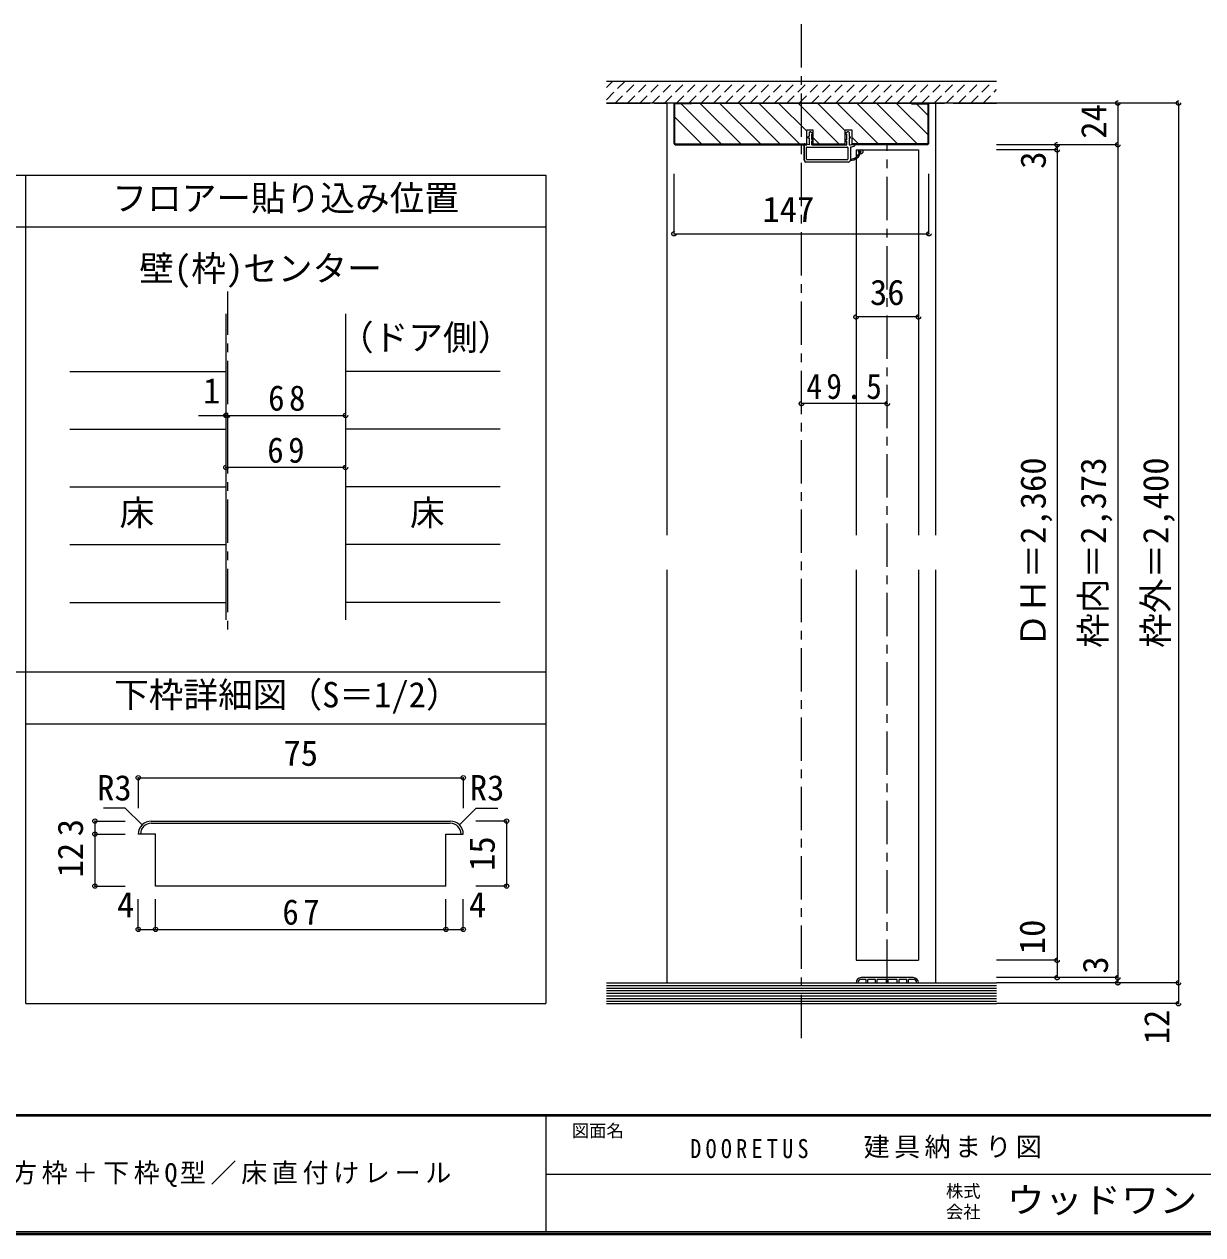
# Model space of a CAD drawing. Units: millimetres at full size, sheet at 1:5, with parts at other scales. Extents: x -973 to 977, y -718 to 696.
# Drawn here: x -299 to 381, y -701 to -2 of the extents above; entities that cross this region are included whole.
import ezdxf
from ezdxf.enums import TextEntityAlignment as Align

# ---------------------------------------------------------------- set-up
doc = ezdxf.new("R2010")
doc.units = ezdxf.units.MM
doc.header["$LTSCALE"] = 5
doc.header["$PDMODE"] = 32
doc.header["$PDSIZE"] = 2.5
doc.linetypes.add('CHAIN1', pattern=[8, 5, -1, 1, -1])
doc.linetypes.add('DASHED1', pattern=[1.8, 1.2, -0.6])
for name, color, linetype in [('0-0_補助線', 7, 'Continuous'), ('0-1_通り芯', 4, 'CHAIN1'), ('0-3_仕上げ', 7, 'Continuous'), ('0-4_枠', 3, 'Continuous'), ('0-6_扉', 6, 'Continuous'), ('0-7_金物', 7, 'Continuous'), ('0-A_文字', 3, 'Continuous'), ('0-B_寸法', 4, 'DASHED1'), ('0-C_ハッチ', 4, 'DASHED1'), ('1-4_枠', 3, 'Continuous'), ('1-B_寸法', 7, 'Continuous'), ('F-0_補助線', 7, 'Continuous'), ('F-1_枠', 6, 'Continuous'), ('F-A_文字', 7, 'Continuous')]:
    doc.layers.add(name, color=color, linetype=linetype)
doc.styles.add('ＭＳ ゴシック', font='')
doc.styles.get('ＭＳ ゴシック').set_extended_font_data('MS Gothic')

# ---------------------------------------------------------------- blocks, each defined once
blk = doc.blocks.new('2')
at = {"layer": '0-0_補助線'}
for p, q in [((-9.846, -9.622), (-9.846, 15.078)), ((-8.846, 16.078), (0.354, 16.078)), ((-8.846, 15.878), (0.637, 15.878)), ((-8.446, 14.378), (-8.446, -8.922)), ((-8.146, 14.678), (-1.546, 14.678)), ((-1.246, 14.378), (-1.246, -8.922)), ((0.154, 11.653), (2.154, 11.653)), ((0.154, 11.653), (0.154, -8.497)), ((2.154, 10.953), (2.154, 11.653)), ((3.154, 11.653), (2.512, 10.83)), ((3.154, 11.653), (6.154, 11.653)), ((4.154, 13.753), (4.154, 13.053)), ((5.154, 13.053), (4.512, 13.876)), ((7.154, 13.053), (5.154, 13.053)), ((6.154, 10.953), (6.154, 11.653)), ((7.558, 12.258), (6.516, 10.835)), ((-1.48, -10.622), (-8.846, -10.622)), ((-1.546, -9.222), (-8.146, -9.222)), ((-1.189, -10.85), (-0.732, -12.694)), ((0.354, -12.922), (-0.441, -12.922)), ((0.154, -8.497), (2.154, -8.497)), ((4.154, -9.897), (0.154, -9.897)), ((0.154, -9.897), (0.154, -10.622)), ((0.154, -10.622), (0.645, -12.548)), ((2.154, -7.797), (2.154, -8.497)), ((3.154, -8.497), (2.512, -7.674)), ((3.154, -8.497), (6.154, -8.497)), ((4.154, -10.597), (4.154, -9.897)), ((5.154, -9.897), (4.512, -10.72)), ((7.154, -9.897), (5.154, -9.897)), ((6.154, -7.797), (6.154, -8.497)), ((7.558, -9.101), (6.516, -7.679))]:
    blk.add_line(p, q, dxfattribs=at)
for points in [[(-9.646, 15.078), (-9.646, -9.622), (-9.846, -9.622)], [(4.154, 13.053), (0.154, 13.053), (0.649, 15.723)]]:
    blk.add_lwpolyline(points, dxfattribs=at)
for centre, radius, start, end in [((-8.846, 15.078), 1, 90, 180), ((-8.846, 15.078), 0.8, 90, 180), ((-8.146, 14.378), 0.3, 90, 180), ((-1.546, 14.378), 0.3, 0, 90), ((0.354, 15.778), 0.3, 349.49875, 90), ((2.354, 10.953), 0.2, 180, 322.03043), ((4.354, 13.753), 0.2, 37.96957, 180), ((6.354, 10.953), 0.2, 180, 323.78053), ((7.154, 12.553), 0.5, 323.78053, 90), ((-8.846, -9.622), 1, 180, 270), ((-2.846, -10.72), 6, 179.06153, 259.29815), ((-8.146, -8.922), 0.3, 180, 270), ((-2.846, -10.72), 5.3, 178.93757, 259.29815), ((-1.546, -8.922), 0.3, 270, 0), ((-1.48, -10.922), 0.3, 13.9282, 90), ((-0.441, -12.622), 0.3, 193.9282, 270), ((0.354, -12.622), 0.3, 270, 14.29438), ((2.354, -7.797), 0.2, 37.96957, 180), ((4.354, -10.597), 0.2, 180, 322.03043), ((6.354, -7.797), 0.2, 36.21947, 180), ((7.154, -9.397), 0.5, 270, 36.21947), ((-3.896, -16.272), 0.35, 259.29815, 79.29815)]:
    blk.add_arc(centre, radius, start, end, dxfattribs=at)
blk.add_point((-3.896, -16.622), dxfattribs=at)

msp = doc.modelspace()

# ---------------------------------------------------------------- linework, layer by layer
at = {"layer": '0-1_通り芯'}
for p, q in [((149.153, -587.5), (149.153, -2.5)), ((36.653, -48), (261.653, -48)), ((198.653, -555.5), (198.653, -71.5)), ((-181.87, -156.725), (-181.87, -355.75)), ((36.653, -567.5), (264.01, -567.5))]:
    msp.add_line(p, q, dxfattribs=at)
at = {"layer": '0-3_仕上げ', "color": 4}
for p, q in [((-272.846, -202.801), (-182.87, -202.801)), ((-24.704, -202.801), (-113.87, -202.801)), ((-272.846, -236.103), (-182.87, -236.103)), ((-24.704, -236.103), (-113.87, -236.103)), ((-272.846, -269.404), (-182.87, -269.404)), ((-24.704, -269.404), (-113.87, -269.404)), ((-272.846, -302.706), (-182.87, -302.706)), ((-24.704, -302.706), (-113.87, -302.706)), ((-272.846, -336.007), (-182.87, -336.007)), ((-24.704, -336.007), (-113.87, -336.007))]:
    msp.add_line(p, q, dxfattribs=at)
at = {"layer": '0-3_仕上げ', "color": 2}
for p, q in [((36.653, -555.5), (261.653, -555.5)), ((36.653, -567.5), (261.653, -567.5))]:
    msp.add_line(p, q, dxfattribs=at)
at = {"layer": '0-3_仕上げ'}
for p, q in [((36.653, -557), (261.653, -557)), ((36.653, -558.5), (261.653, -558.5)), ((36.653, -560), (261.653, -560)), ((36.653, -561.5), (261.653, -561.5)), ((36.653, -563), (261.653, -563)), ((36.653, -564.5), (261.653, -564.5)), ((36.653, -566), (261.653, -566))]:
    msp.add_line(p, q, dxfattribs=at)
at = {"layer": '0-4_枠', "color": 4}
for p, q in [((75.653, -48), (71.653, -48)), ((71.653, -297.25), (71.653, -48)), ((222.653, -48), (226.653, -48)), ((226.653, -297.25), (226.653, -48)), ((71.653, -555.5), (71.653, -317.25)), ((226.653, -555.5), (226.653, -317.25))]:
    msp.add_line(p, q, dxfattribs=at)
at = {"layer": '0-4_枠'}
for p, q in [((75.653, -71.293), (75.653, -48)), ((75.653, -48), (222.653, -48)), ((212.653, -48.5), (212.653, -48)), ((212.653, -48.5), (222.153, -48.5)), ((222.653, -71.293), (222.653, -48)), ((152.153, -72), (152.153, -63.5)), ((152.153, -63.5), (155.853, -63.5)), ((155.853, -72), (155.853, -63.5)), ((174.453, -72), (174.453, -63.5)), ((174.453, -63.5), (178.153, -63.5)), ((178.153, -63.5), (178.153, -72)), ((76.36, -72), (75.653, -71.293)), ((76.36, -72), (152.153, -72)), ((76.567, -71.5), (152.153, -71.5)), ((155.853, -71.5), (174.453, -71.5)), ((155.853, -72), (174.453, -72)), ((221.739, -71.5), (178.153, -71.5)), ((221.946, -72), (178.153, -72)), ((221.946, -72), (222.653, -71.293)), ((-182.87, -169.5), (-182.87, -346.007)), ((-113.87, -169.5), (-113.87, -346.007))]:
    msp.add_line(p, q, dxfattribs=at)
for points in [[(85.653, -48), (85.653, -48.5), (76.153, -48.5)], [(76.567, -71.5), (76.153, -71.086), (76.153, -48.5)], [(221.739, -71.5), (222.153, -71.086), (222.153, -48.5)]]:
    msp.add_lwpolyline(points, dxfattribs=at)
at = {"layer": '0-6_扉'}
for p, q in [((180.653, -75), (216.653, -75)), ((180.653, -75), (180.653, -297.25)), ((216.653, -75), (216.653, -297.25)), ((180.653, -317.25), (180.653, -542.5)), ((216.653, -317.25), (216.653, -542.5)), ((180.653, -542.5), (216.653, -542.5))]:
    msp.add_line(p, q, dxfattribs=at)
at = {"layer": '0-7_金物'}
for p, q in [((180.653, -555.5), (181.653, -555.5)), ((213.653, -552.5), (183.653, -552.5)), ((186.453, -553.5), (183.653, -553.5)), ((186.453, -555.5), (186.453, -553.5)), ((186.453, -555.5), (187.453, -555.5)), ((191.853, -553.5), (187.453, -553.5)), ((187.453, -555.5), (187.453, -553.5)), ((191.853, -555.5), (191.853, -553.5)), ((191.853, -555.5), (192.853, -555.5)), ((198.153, -553.5), (192.853, -553.5)), ((192.853, -555.5), (192.853, -553.5)), ((198.153, -555.5), (198.153, -553.5)), ((198.153, -555.5), (199.153, -555.5)), ((204.453, -553.5), (199.153, -553.5)), ((199.153, -555.5), (199.153, -553.5)), ((204.453, -555.5), (204.453, -553.5)), ((204.453, -555.5), (205.453, -555.5)), ((209.853, -553.5), (205.453, -553.5)), ((205.453, -555.5), (205.453, -553.5)), ((209.853, -555.5), (209.853, -553.5)), ((209.853, -555.5), (210.853, -555.5)), ((213.653, -553.5), (210.853, -553.5)), ((210.853, -555.5), (210.853, -553.5)), ((215.653, -555.5), (216.653, -555.5))]:
    msp.add_line(p, q, dxfattribs=at)
for centre, radius, start, end in [((183.653, -555.5), 3, 90, 180), ((183.653, -555.5), 2, 90, 180), ((213.653, -555.5), 3, 0, 90), ((213.653, -555.5), 2, 0, 90)]:
    msp.add_arc(centre, radius, start, end, dxfattribs=at)
at = {"layer": '0-A_文字'}
for p, q in [((-578.347, -89.5), (-298.347, -89.5)), ((-298.347, -89.5), (1.653, -89.5)), ((-298.347, -376.007), (-298.347, -89.5)), ((1.653, -89.5), (1.653, -567.5)), ((-298.347, -119.5), (-578.347, -119.5)), ((1.653, -119.5), (-298.347, -119.5)), ((-298.347, -567.5), (-298.347, -376.007)), ((-298.347, -406.007), (1.653, -406.007)), ((-298.347, -567.5), (1.653, -567.5))]:
    msp.add_line(p, q, dxfattribs=at)
msp.add_lwpolyline([(-578.347, -376.007), (-298.347, -376.007), (1.653, -376.007)], dxfattribs=at)
at = {"layer": '0-B_寸法', "color": 2, "linetype": 'Continuous'}
for p, q in [((261.653, -35.5), (36.653, -35.5)), ((261.653, -48), (36.653, -48))]:
    msp.add_line(p, q, dxfattribs=at)
at = {"layer": '0-B_寸法'}
for p, q in [((36.653, -46.037), (47.19, -35.5)), ((36.653, -38.966), (40.119, -35.5)), ((41.761, -48), (54.261, -35.5)), ((48.832, -48), (61.332, -35.5)), ((55.904, -48), (68.404, -35.5)), ((62.975, -48), (75.475, -35.5)), ((70.046, -48), (82.546, -35.5)), ((77.117, -48), (89.617, -35.5)), ((84.188, -48), (96.688, -35.5)), ((91.259, -48), (103.759, -35.5)), ((98.33, -48), (110.83, -35.5)), ((105.401, -48), (117.901, -35.5)), ((112.472, -48), (124.972, -35.5)), ((119.543, -48), (132.043, -35.5)), ((126.614, -48), (139.114, -35.5)), ((133.685, -48), (146.185, -35.5)), ((140.756, -48), (153.256, -35.5)), ((147.827, -48), (160.327, -35.5)), ((154.899, -48), (167.399, -35.5)), ((161.97, -48), (174.47, -35.5)), ((169.041, -48), (181.541, -35.5)), ((176.112, -48), (188.612, -35.5)), ((183.183, -48), (195.683, -35.5)), ((190.254, -48), (202.754, -35.5)), ((197.325, -48), (209.825, -35.5)), ((204.396, -48), (216.896, -35.5)), ((211.467, -48), (223.967, -35.5)), ((218.538, -48), (231.038, -35.5)), ((225.609, -48), (238.109, -35.5)), ((232.68, -48), (245.18, -35.5)), ((239.751, -48), (252.251, -35.5)), ((246.822, -48), (259.322, -35.5)), ((253.893, -48), (261.653, -40.24))]:
    msp.add_line(p, q, dxfattribs=at)
at = {"layer": '0-B_寸法', "linetype": 'Continuous'}
for p, q in [((64.153, -48), (68.153, -48)), ((366.653, -48), (261.653, -48)), ((331.653, -48), (331.653, -555.5)), ((366.653, -48), (366.653, -567.5)), ((331.653, -72), (261.653, -72)), ((296.653, -75), (261.653, -75)), ((296.653, -72), (296.653, -552.5)), ((75.653, -123.422), (75.653, -88.9)), ((216.653, -171.382), (180.653, -171.382)), ((198.653, -221.382), (149.153, -221.382)), ((-198.589, -228.19), (-181.87, -228.19)), ((-182.87, -228.19), (-182.87, -258.19)), ((-181.87, -228.19), (-181.87, -258.19)), ((-181.87, -228.19), (-113.87, -228.19)), ((-113.87, -258.19), (-182.87, -258.19)), ((296.653, -542.5), (261.653, -542.5)), ((331.653, -552.5), (261.653, -552.5)), ((366.653, -555.5), (261.653, -555.5)), ((366.653, -567.5), (261.653, -567.5))]:
    msp.add_line(p, q, dxfattribs=at)
msp.add_lwpolyline([(75.653, -123.422), (222.653, -123.422), (222.653, -88.9)], dxfattribs=at)
at = {"layer": '0-B_寸法', "color": 7}
for p in [(331.653, -48), (366.653, -48), (296.653, -72), (296.653, -75), (331.653, -72), (75.653, -123.422), (222.653, -123.422), (180.653, -171.382), (216.653, -171.382), (149.153, -221.382), (198.653, -221.382), (-182.87, -228.19), (-181.87, -228.19), (-113.87, -228.19), (-182.87, -258.19), (-113.87, -258.19), (296.653, -542.5), (296.653, -552.5), (331.653, -552.5), (331.653, -555.5), (366.653, -555.5), (366.653, -567.5)]:
    msp.add_point(p, dxfattribs=at)
at = {"layer": '0-C_ハッチ', "linetype": 'Continuous'}
for p, q in [((79.8, -48.5), (102.8, -71.5)), ((90.614, -48), (114.114, -71.5)), ((101.927, -48), (125.428, -71.5)), ((113.241, -48), (136.741, -71.5)), ((124.555, -48), (148.055, -71.5)), ((135.869, -48), (152.153, -64.284)), ((147.182, -48), (170.683, -71.5)), ((158.496, -48), (174.453, -63.957)), ((169.81, -48), (193.31, -71.5)), ((181.124, -48), (204.624, -71.5)), ((192.437, -48), (215.937, -71.5)), ((203.751, -48), (222.153, -66.402)), ((215.565, -48.5), (222.153, -55.088)), ((76.153, -56.167), (91.487, -71.5)), ((155.853, -67.984), (159.369, -71.5)), ((178.153, -67.657), (181.996, -71.5))]:
    msp.add_line(p, q, dxfattribs=at)
at = {"layer": '1-4_枠'}
for p, q in [((-225.915, -462.188), (-53.415, -462.188)), ((-225.915, -463.438), (-53.414, -463.438)), ((-223.415, -469.688), (-233.415, -469.688)), ((-223.415, -499.688), (-223.415, -469.688)), ((-55.915, -469.688), (-45.915, -469.688)), ((-55.915, -499.688), (-55.915, -469.688)), ((-55.915, -499.688), (-223.415, -499.688))]:
    msp.add_line(p, q, dxfattribs=at)
for centre, radius, start, end in [((-225.915, -469.688), 7.5, 90, 180), ((-225.915, -469.688), 6.25, 90, 180), ((-53.415, -469.688), 7.5, 0, 90), ((-53.415, -469.688), 6.25, 0, 90)]:
    msp.add_arc(centre, radius, start, end, dxfattribs=at)
at = {"layer": '1-B_寸法', "color": 4}
for p, q in [((-233.415, -437.188), (-233.415, -454.688)), ((-233.415, -437.188), (-45.915, -437.188)), ((-45.915, -437.188), (-45.915, -454.688)), ((-240.915, -454.688), (-253.415, -454.688)), ((-231.218, -464.385), (-240.915, -454.688)), ((-48.111, -464.385), (-38.414, -454.688)), ((-38.415, -454.688), (-25.915, -454.688)), ((-258.415, -462.188), (-240.915, -462.188)), ((-20.915, -462.188), (-38.628, -462.188)), ((-20.915, -462.188), (-20.915, -499.688)), ((-258.415, -469.688), (-240.915, -469.688)), ((-20.915, -499.688), (-38.628, -499.688)), ((-233.415, -524.688), (-233.415, -507.188)), ((-223.415, -524.688), (-223.415, -507.188)), ((-55.915, -524.688), (-55.915, -507.188)), ((-45.915, -524.688), (-45.915, -507.188)), ((-233.415, -524.688), (-45.915, -524.688))]:
    msp.add_line(p, q, dxfattribs=at)
msp.add_lwpolyline([(-258.415, -462.188), (-258.415, -499.688), (-240.915, -499.688)], dxfattribs=at)
at = {"layer": '1-B_寸法'}
for p in [(-233.415, -437.188), (-45.915, -437.188), (-258.415, -462.188), (-20.915, -462.188), (-258.415, -469.688), (-258.415, -499.688), (-20.915, -499.688), (-233.415, -524.688), (-223.415, -524.688), (-55.915, -524.688), (-45.915, -524.688)]:
    msp.add_point(p, dxfattribs=at)
at = {"layer": 'F-1_枠'}
for p, q in [((976.653, -631.667), (-973.347, -631.667)), ((976.653, -632.5), (-973.347, -632.5)), ((1.653, -632.5), (1.653, -699.167)), ((1.653, -665.833), (974.986, -665.834)), ((976.653, -699.167), (-973.347, -699.167)), ((976.653, -700), (-973.347, -700)), ((976.653, -700.833), (-973.347, -700.833))]:
    msp.add_line(p, q, dxfattribs=at)

# ---------------------------------------------------------------- block references
at = {"layer": '0-0_補助線', "rotation": 90}
msp.add_blockref('2', (166.731, -72.154), dxfattribs=at)

# ---------------------------------------------------------------- texts
at = {"layer": '0-A_文字', "color": 7, "style": 'ＭＳ ゴシック'}
for s, p in [('フロアー貼り込み位置', (-248.347, -114.5)), ('壁(枠)センター', (-232.846, -155.091)), ('（ドア側）', (-117.615, -194.895)), ('床', (-244.192, -296.055)), ('床', (-76.68, -296.055)), ('下枠詳細図（S＝1/2）', (-247.356, -401.007))]:
    msp.add_text(s, height=14.66, dxfattribs=at).set_placement(p, align=Align.BOTTOM_LEFT)
at = {"layer": '0-B_寸法', "color": 7, "style": 'ＭＳ ゴシック'}
for s, p in [('24', (329.437, -68.571)), ('3', (294.49, -85.885)), ('ＤＨ＝2,360', (294.473, -362.25)), ('枠内＝2,373', (329.153, -362.25)), ('枠外＝2,400', (365.167, -362.25)), ('10', (293.944, -538.949)), ('3', (330.369, -550.209)), ('12', (365.829, -590.98))]:
    msp.add_text(s, height=14.66, rotation=90, dxfattribs=at).set_placement(p, align=Align.BOTTOM_LEFT)
for s, p in [('147', (126.653, -120.922)), ('36', (188.653, -168.882)), ('1', (-196.128, -225.69))]:
    msp.add_text(s, height=14.66, dxfattribs=at).set_placement(p, align=Align.BOTTOM_LEFT)
at = {"layer": '0-B_寸法', "color": 7, "char_height": 14.66, "attachment_point": 7, "style": 'ＭＳ ゴシック'}
for s, insert in [('\\T1.28;\\W0.9;49.5', (152.028, -218.882)), ('\\T1.27;\\W0.95;68', (-158.495, -225.69)), ('\\T1.27;\\W0.95;69', (-158.995, -255.69))]:
    msp.add_mtext(s, dxfattribs=dict(at, insert=insert))
at = {"layer": '1-B_寸法', "style": 'ＭＳ ゴシック'}
for s, p in [('75', (-149.665, -434.688)), ('R3', (-257.165, -454.688)), ('R3', (-42.165, -454.688)), ('4', (-245.702, -522.188)), ('4', (-42.727, -522.188))]:
    msp.add_text(s, height=14.66, dxfattribs=at).set_placement(p, align=Align.BOTTOM_LEFT)
for s, p in [('3', (-260.915, -470.938)), ('15', (-23.415, -490.938)), ('12', (-260.915, -494.688))]:
    msp.add_text(s, height=14.66, rotation=90, dxfattribs=at).set_placement(p, align=Align.BOTTOM_LEFT)
at = {"layer": '1-B_寸法', "insert": (-150.29, -522.188), "char_height": 14.66, "attachment_point": 7, "style": 'ＭＳ ゴシック'}
msp.add_mtext('\\T1.27;\\W0.95;67', dxfattribs=at)
at = {"layer": 'F-0_補助線', "char_height": 11, "attachment_point": 7, "style": 'ＭＳ ゴシック'}
for s, insert in [('\\T1.39;\\W0.85;DOORETUS', (84.986, -656.798)), ('\\T1.17;建具納まり図', (185.035, -656.798))]:
    msp.add_mtext(s, dxfattribs=dict(at, insert=insert))
at = {"layer": 'F-A_文字', "style": 'ＭＳ ゴシック'}
for s, p in [('図面名', (16.653, -646.667)), ('株式', (232.486, -681.5)), ('会社', (232.486, -693.5))]:
    msp.add_text(s, height=7.331, dxfattribs=at).set_placement(p, align=Align.BOTTOM_LEFT)
at = {"layer": 'F-A_文字', "style": 'ＭＳ ゴシック', "width": 1.1}
msp.add_text('ウッドワン・・・', height=14.66, dxfattribs=at).set_placement((267.486, -692.5), align=Align.BOTTOM_LEFT)
at = {"layer": 'F-A_文字', "insert": (-846.68, -673.333), "char_height": 11, "attachment_point": 7, "style": 'ＭＳ ゴシック'}
msp.add_mtext('\\T1.18;ドレタス\u3000H24トイレドア\u3000固定枠155㎜幅\u3000通常丁番\u3000通気仕様\u30003方枠＋下枠Q型／床直付けレール', dxfattribs=at)

doc.saveas('drawing.dxf')
